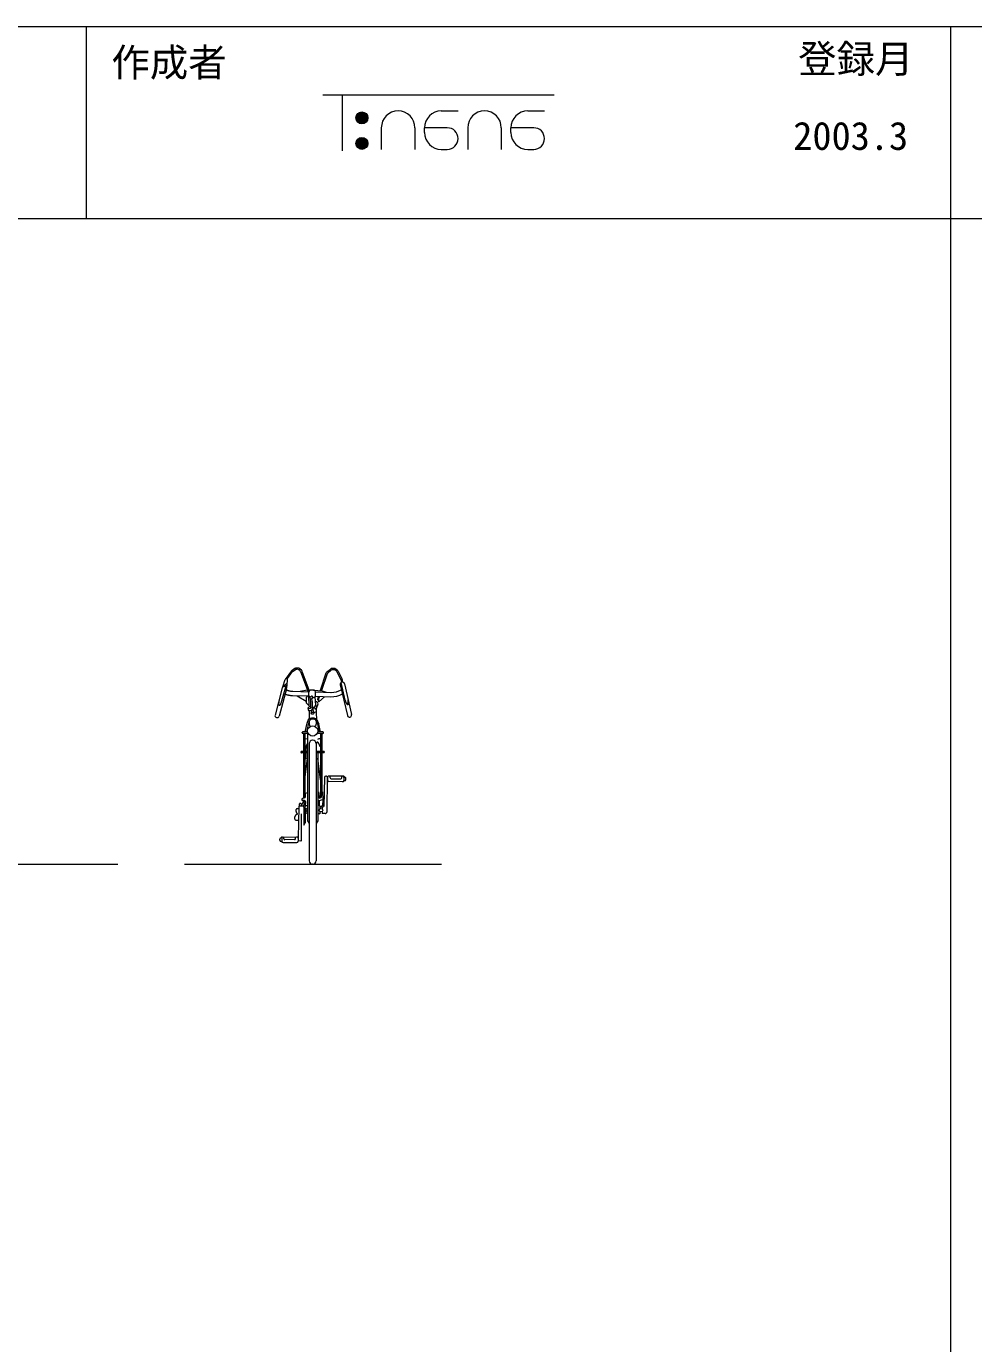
# Model space of a CAD drawing. Units: millimetres, scale not verified. Extents: x -19847 to 20153, y -14198 to 14516.
# Drawn here: x -14661 to -9727, y 6942 to 13802 of the extents above; entities that cross this region are included whole.
import ezdxf
from ezdxf.enums import TextEntityAlignment as Align

# ---------------------------------------------------------------- set-up
doc = ezdxf.new("R2010")
doc.units = ezdxf.units.MM
doc.header["$LTSCALE"] = 100
doc.layers.add('0-0', color=4, linetype='Continuous', lineweight=9)
doc.layers.add('0-F', color=4, linetype='Continuous', lineweight=9)
doc.styles.add('ＭＳ 明朝', font='')
doc.styles.get('ＭＳ 明朝').set_extended_font_data('MS Mincho')

msp = doc.modelspace()

# ---------------------------------------------------------------- linework, layer by layer
at = {"layer": '0-0'}
for p, q in [((-13116.1, 13444.6), (-11912.2, 13444.6)), ((-13016.1, 13444.6), (-13016.1, 13154.4)), ((-12499.7, 13361.3), (-12412.2, 13361.3)), ((-12049.7, 13361.3), (-11962.2, 13361.3)), ((-12812.2, 13273.8), (-12812.2, 13161.3)), ((-12637.2, 13273.8), (-12637.2, 13161.3)), ((-12468.5, 13273.8), (-12587.2, 13273.8)), ((-12587.2, 13248.8), (-12587.2, 13273.8)), ((-12362.2, 13273.8), (-12362.2, 13161.3)), ((-12187.2, 13273.8), (-12187.2, 13161.3)), ((-12018.5, 13273.8), (-12137.2, 13273.8)), ((-12137.2, 13248.8), (-12137.2, 13273.8)), ((-12499.7, 13161.3), (-12468.5, 13161.3)), ((-12049.7, 13161.3), (-12018.5, 13161.3)), ((-13279.2, 10445.9), (-13312.7, 10400.3)), ((-13300.8, 10405.1), (-13274.1, 10441.5)), ((-13262.3, 10457.9), (-13275.7, 10449.2)), ((-13271.9, 10443.7), (-13258.9, 10452.1)), ((-13246.5, 10460.5), (-13255.9, 10459.9)), ((-13248.1, 10453.8), (-13254.7, 10453.4)), ((-13235.5, 10445.5), (-13241.7, 10451.4)), ((-13228.6, 10449), (-13236.8, 10456.9)), ((-13233.4, 10442.3), (-13193.7, 10335.6)), ((-13225.4, 10444.2), (-13187.2, 10341.8)), ((-13101.3, 10432.9), (-13131.5, 10343.2)), ((-13094.2, 10430.2), (-13123.7, 10342.7)), ((-13097.1, 10438.8), (-13077.1, 10455.1)), ((-13091.5, 10434.1), (-13072.8, 10449.3)), ((-13057.2, 10458), (-13068.8, 10458.1)), ((-13056.9, 10451.1), (-13067.4, 10451.2)), ((-13047.1, 10445.7), (-13051.7, 10449.3)), ((-13040.1, 10448.1), (-13049.2, 10455.2)), ((-13044.7, 10442.8), (-13023.1, 10399.4)), ((-13036.5, 10443.7), (-13017.3, 10405.3)), ((-13330.2, 10289.2), (-13310.4, 10362.7)), ((-13324.4, 10362.4), (-13312.7, 10400.3)), ((-13314.8, 10364.8), (-13304.5, 10371.8)), ((-13314.3, 10364.6), (-13314.3, 10364.7)), ((-13304.5, 10371.5), (-13306.7, 10357.4)), ((-13302.4, 10400.7), (-13304.5, 10371.5)), ((-13026.1, 10373.6), (-12988.7, 10212.7)), ((-13023.1, 10399.4), (-13020.4, 10385.8)), ((-13000.3, 10292.4), (-13021.6, 10384.4)), ((-13017.9, 10386.8), (-13017.8, 10386.8)), ((-13017.3, 10405.3), (-13013.8, 10387)), ((-13004.6, 10378.6), (-12967.2, 10217.7)), ((-13327.8, 10356.9), (-13365.9, 10215.7)), ((-13306.5, 10351.2), (-13344.5, 10210)), ((-13306.2, 10345), (-13308, 10345.7)), ((-13188.5, 10313.4), (-13274.9, 10315.4)), ((-13189.5, 10335.5), (-13273.5, 10337.5)), ((-13251.1, 10316.1), (-13204.3, 10287.5)), ((-13234.5, 10339.5), (-13197.7, 10346.3)), ((-13203.8, 10307.2), (-13204.5, 10279.3)), ((-13198.6, 10313.7), (-13203.8, 10307.2)), ((-13191.9, 10313.5), (-13190.2, 10264.8)), ((-13189.3, 10317.2), (-13189.5, 10335.3)), ((-13184.4, 10308.7), (-13174.4, 10315.9)), ((-13184.4, 10308.7), (-13180.4, 10282.9)), ((-13165.1, 10345.6), (-13179.6, 10345.4)), ((-13171.2, 10309.9), (-13169.6, 10309)), ((-13168.9, 10307.4), (-13164.8, 10307.5)), ((-13158.9, 10309.5), (-13155.7, 10268.1)), ((-13155.4, 10314.2), (-13074.5, 10310.9)), ((-13155.1, 10336.3), (-13073.6, 10333)), ((-13154.9, 10317.6), (-13155.1, 10335.7)), ((-13137.5, 10302.3), (-13133, 10313.3)), ((-13346.3, 10268.5), (-13346.7, 10278.2)), ((-13344.8, 10266.7), (-13343.7, 10266.4)), ((-13336.3, 10275.4), (-13341.5, 10267.2)), ((-13204.5, 10279.3), (-13190.2, 10264.8)), ((-13190.2, 10264.8), (-13188.7, 10257.9)), ((-13181.3, 10258.3), (-13188.7, 10257.9)), ((-13187.5, 10237), (-13188, 10195.3)), ((-13180.4, 10282.9), (-13181.3, 10258.3)), ((-13150.1, 10284.1), (-13157, 10284)), ((-13155.7, 10268.1), (-13151.4, 10261.4)), ((-13151.4, 10261.4), (-13149.1, 10252.2)), ((-12994.7, 10278.4), (-12989.8, 10270)), ((-12986.5, 10269.4), (-12987.6, 10269.1)), ((-12984.9, 10271.2), (-12984.2, 10280.8)), ((-13358, 10202.2), (-13358.1, 10202.2)), ((-13187.3, 10180.2), (-13187.4, 10168.2)), ((-13187.4, 10168.2), (-13185.1, 10157.1)), ((-13185.1, 10157.1), (-13184.7, 10154.6)), ((-13155.8, 10158.7), (-13157.8, 10156.4)), ((-13152.2, 10169.2), (-13155.8, 10158.7)), ((-13151.5, 10183.9), (-13152.2, 10169.2)), ((-13129.7, 10127.5), (-13137.6, 10167.4)), ((-12975.5, 10204.5), (-12975.5, 10204.5)), ((-13224.7, 10123.6), (-13224.7, 10124)), ((-13195.9, 10127.5), (-13221.2, 10127.5)), ((-13193.3, 10120.1), (-13221.2, 10120.1)), ((-13218, 10120.1), (-13218, 10026.5)), ((-13209.9, 10120.1), (-13209.9, 10026.5)), ((-13209.9, 10092.1), (-13198.4, 10094.2)), ((-13198.4, 10094.2), (-13196.4, 10094.2)), ((-13196.4, 10120.1), (-13196.4, 9665.1)), ((-13116.4, 10120.1), (-13146.3, 10120.1)), ((-13116.4, 10127.5), (-13143.7, 10127.5)), ((-13129.7, 10120.1), (-13129.7, 10026.5)), ((-13121.5, 10120.1), (-13121.5, 10026.5)), ((-13112.9, 10123.6), (-13112.9, 10124)), ((-13231, 10022.6), (-13231, 10023)), ((-13196.4, 10026.5), (-13227.5, 10026.5)), ((-13196.4, 10019.1), (-13227.5, 10019.1)), ((-13218, 10019.1), (-13218, 9782.2)), ((-13209.9, 10019.1), (-13209.9, 9784.6)), ((-13204.9, 10019.1), (-13205.8, 9988.5)), ((-13203.8, 10053.3), (-13204.7, 10026.5)), ((-13203.8, 10053.3), (-13199, 10064.5)), ((-13199, 10064.5), (-13196.4, 10068)), ((-13187.6, 10066.5), (-13187.6, 9456.1)), ((-13169.5, 10084), (-13170.1, 10084)), ((-13148.8, 10073.4), (-13152, 10067.2)), ((-13152, 10066.5), (-13152, 9456.1)), ((-13112.1, 10026.5), (-13152, 10026.5)), ((-13112.1, 10019.1), (-13152, 10019.1)), ((-13144.9, 10074.6), (-13147.7, 10074.2)), ((-13139.6, 10070.9), (-13143.7, 10074.3)), ((-13143.2, 10019.1), (-13143.2, 9665.1)), ((-13135.8, 10062.3), (-13139.2, 10070.4)), ((-13135.7, 10062), (-13133.6, 10051.3)), ((-13129.7, 10019.1), (-13129.7, 9784.8)), ((-13121.5, 10019.1), (-13121.5, 9814.8)), ((-13108.6, 10022.6), (-13108.6, 10023)), ((-13209.9, 9877.5), (-13196.4, 9990.4)), ((-13209.9, 9983.3), (-13205.8, 9988.5)), ((-13129.7, 9877.5), (-13143.2, 9990.4)), ((-13108.5, 9889.8), (-13111.3, 9738.5)), ((-13100.8, 9897.2), (-13101.1, 9897.2)), ((-13094.9, 9712.6), (-13093.2, 9889.6)), ((-13093.2, 9890.7), (-13093.3, 9876)), ((-13009.7, 9896.9), (-13086.1, 9897.6)), ((-13078.2, 9888.5), (-13078.1, 9897.6)), ((-13073.3, 9883.4), (-13023.4, 9882.9)), ((-13018.3, 9887.9), (-13018.2, 9897)), ((-13007.7, 9889.9), (-13007.8, 9875.2)), ((-13005.9, 9895.8), (-13000, 9892)), ((-12996.9, 9880.4), (-12996.8, 9886)), ((-13204.8, 9808.7), (-13196.4, 9811.8)), ((-13137.1, 9811.6), (-13143.2, 9816.2)), ((-13137.1, 9811.6), (-13136.8, 9783.2)), ((-13118.4, 9814.9), (-13125.6, 9814.6)), ((-13125.6, 9814.6), (-13124.9, 9785.8)), ((-13118.4, 9814.9), (-13117.6, 9775.4)), ((-13014.9, 9868.3), (-13086.4, 9868.9)), ((-13003.9, 9873.5), (-13007.9, 9873.5)), ((-13240.6, 9750.3), (-13241.5, 9736.5)), ((-13239.8, 9752.2), (-13238.6, 9753.7)), ((-13221.2, 9741.5), (-13236.5, 9741.3)), ((-13232.5, 9755), (-13236.2, 9754.9)), ((-13213.2, 9770.9), (-13230.1, 9746.4)), ((-13230, 9752.5), (-13230.1, 9741.4)), ((-13226.8, 9776.7), (-13226.7, 9775.6)), ((-13212, 9783.6), (-13223.5, 9780.9)), ((-13212.5, 9770.9), (-13222.8, 9771.5)), ((-13220, 9771.3), (-13220.4, 9760.4)), ((-13214.6, 9751.3), (-13207.9, 9762.9)), ((-13207.8, 9765.8), (-13208.2, 9741.2)), ((-13208, 9804), (-13208.1, 9788.4)), ((-13143.2, 9749), (-13132.8, 9742.6)), ((-13136.8, 9783.2), (-13124.9, 9785.8)), ((-13136.7, 9771.3), (-13117.6, 9775.4)), ((-13136.7, 9771.3), (-13136.4, 9744.8)), ((-13132.8, 9742.6), (-13132.5, 9726.9)), ((-13126.4, 9739.2), (-13111.1, 9749.6)), ((-13117.6, 9775.4), (-13119.1, 9744.1)), ((-13117.6, 9775.4), (-13110.5, 9783.4)), ((-13262.4, 9673.4), (-13262.3, 9686.2)), ((-13250.3, 9699.1), (-13257.5, 9694.7)), ((-13256, 9712.5), (-13255.9, 9724)), ((-13249.9, 9702.2), (-13253.1, 9705.5)), ((-13251.1, 9729), (-13241.6, 9729.3)), ((-13241.5, 9736.5), (-13244.9, 9575.4)), ((-13228.8, 9562.9), (-13227.6, 9701.6)), ((-13216.2, 9736.5), (-13216.5, 9641.8)), ((-13216.4, 9669), (-13208.5, 9675)), ((-13216.3, 9701.9), (-13208.6, 9707.5)), ((-13216.3, 9682.7), (-13208.6, 9688.4)), ((-13216.2, 9725.9), (-13208.7, 9731.4)), ((-13208.7, 9719.4), (-13196.4, 9732.2)), ((-13208.7, 9731.4), (-13208.4, 9654.2)), ((-13208.6, 9707.5), (-13196.4, 9703.5)), ((-13206.5, 9721.8), (-13196.4, 9707.5)), ((-13143.2, 9705.3), (-13131.8, 9701.9)), ((-13132.1, 9713.4), (-13131.8, 9701.9)), ((-13120.9, 9713.3), (-13121, 9702.1)), ((-13104.5, 9702.7), (-13121, 9702.1)), ((-13120.5, 9738.2), (-13120.7, 9727.1)), ((-13120.5, 9738.2), (-13111.3, 9738.5)), ((-13257.4, 9668.4), (-13242.9, 9668.3)), ((-13216.5, 9641.8), (-13208.4, 9654.2)), ((-13196.4, 9665.1), (-13187.6, 9650.3)), ((-13143.2, 9665.1), (-13152, 9650.3)), ((-13341.1, 9563.6), (-13341.1, 9569.2)), ((-13332, 9579), (-13337.9, 9575.2)), ((-13334, 9556.7), (-13330.1, 9556.7)), ((-13330.2, 9573.1), (-13330.1, 9558.4)), ((-13328.3, 9580.1), (-13251.8, 9580.9)), ((-13323, 9551.5), (-13251.5, 9552.2)), ((-13319.6, 9571.1), (-13319.7, 9580.2)), ((-13264.7, 9566.6), (-13314.6, 9566.2)), ((-13259.7, 9571.7), (-13259.8, 9580.8)), ((-13244.7, 9573.9), (-13244.6, 9559.2)), ((-13231.7, 9560), (-13244.6, 9559.3)), ((-17420, 9438.6), (-14183.8, 9438.6)), ((-13838, 9438.6), (-12499.2, 9438.6)), ((-13169.5, 9438.6), (-13170.1, 9438.6))]:
    msp.add_line(p, q, dxfattribs=at)
for points in [[(-13322.2, 10369.3), (-13312.2, 10372.1), (-13303.8, 10381.8)], [(-13274.9, 10315.4), (-13276.9, 10315.6), (-13280.3, 10316), (-13283.8, 10316.4), (-13287.2, 10316.8), (-13290.6, 10317.4), (-13294, 10318), (-13296, 10318.5), (-13297.7, 10318.9), (-13300.6, 10319.7), (-13303.5, 10320.6), (-13306.4, 10321.6), (-13309.2, 10322.6), (-13312.1, 10323.6), (-13313.8, 10324.2)], [(-13272.6, 10337.4), (-13274.6, 10337.6), (-13277.9, 10337.9), (-13281, 10338.3), (-13284, 10338.7), (-13286.8, 10339.1), (-13289.5, 10339.7), (-13290.9, 10340), (-13292, 10340.3), (-13294.4, 10340.9), (-13296.7, 10341.6), (-13299.2, 10342.5), (-13301.8, 10343.4), (-13304.6, 10344.4), (-13306.2, 10345)], [(-13175.8, 10300.4), (-13172.2, 10282.2), (-13172.2, 10260.7), (-13172.6, 10246), (-13177, 10237.9)], [(-13169.6, 10309), (-13168.4, 10307.9), (-13175.8, 10300.4)], [(-13174.4, 10315.9), (-13172.4, 10315.8), (-13171.2, 10309.9)], [(-13165.1, 10345.6), (-13119.5, 10342.4), (-13100.2, 10334.1)], [(-13141.9, 10312.9), (-13145, 10296), (-13137.4, 10288.7)], [(-13107.7, 10310.4), (-13137.3, 10283.7), (-13137.5, 10302.3)], [(-13192.3, 10242.4), (-13192.6, 10253), (-13188.7, 10257.9)], [(-13181.3, 10258.3), (-13179.4, 10252.4), (-13182.1, 10249.4), (-13192.5, 10248.1)], [(-13177, 10237.9), (-13187.5, 10237), (-13192.3, 10242.4)], [(-13177, 10237.9), (-13175.8, 10231.1), (-13166.2, 10231), (-13162.8, 10228), (-13163.1, 10222.8), (-13167.4, 10220), (-13173.7, 10220.1), (-13177.8, 10224.7), (-13175.8, 10231.1)], [(-13166.2, 10231), (-13166.7, 10249.4), (-13160.5, 10258.3)], [(-13152.2, 10248), (-13152.4, 10234.2), (-13155.4, 10229.9), (-13162.8, 10228)], [(-13155.7, 10268.1), (-13160.5, 10258.3), (-13158.9, 10248.7), (-13155.3, 10247.1), (-13150, 10249.3), (-13142, 10274.5), (-13142.8, 10279.2), (-13150.1, 10284.1)], [(-13152.4, 10234.2), (-13150.9, 10226.3), (-13150.4, 10192.1)], [(-13208, 10127.5), (-13198, 10173.1), (-13192.7, 10188.2), (-13187.6, 10195.9), (-13182.7, 10199.2), (-13175.7, 10201.7), (-13163.5, 10201.8), (-13154.8, 10196.8), (-13148.1, 10189.2), (-13142.3, 10180.3), (-13137.6, 10167.4)], [(-13199.8, 10127.5), (-13187.6, 10179.4), (-13184, 10188.2), (-13181.2, 10192.1), (-13175.3, 10195.3), (-13165, 10195.4), (-13157.1, 10191.7), (-13151.8, 10184.5), (-13149, 10178.7), (-13145.3, 10169.2), (-13142.4, 10158.5), (-13137, 10127.5)], [(-13143.2, 10089.7), (-13136.7, 10093.7), (-13129.7, 10093.3)], [(-13208.2, 9741.2), (-13214.6, 9751.3), (-13218.5, 9740.7)], [(-13208.7, 9731.4), (-13208.2, 9741.2), (-13204.4, 9744.3), (-13196.4, 9744.3)], [(-13126.4, 9739.2), (-13126.4, 9736.9), (-13120.5, 9738.2)]]:
    msp.add_lwpolyline(points, dxfattribs=at)
for centre, radius in [((-12913.4, 13325.5), 31.1), ((-12913.4, 13325.5), 28.6), ((-12913.4, 13325.5), 26.1), ((-12913.4, 13325.5), 23.6), ((-12913.4, 13325.5), 21.1), ((-12913.4, 13325.5), 18.6), ((-12913.4, 13325.5), 16.1), ((-12913.4, 13325.5), 13.6), ((-12913.4, 13325.5), 11.1), ((-12913.4, 13325.5), 8.63), ((-12913.4, 13325.5), 6.13), ((-12913.4, 13325.5), 3.63), ((-12913.4, 13192.4), 31.1), ((-12913.4, 13192.4), 28.6), ((-12913.4, 13192.4), 26.1), ((-12913.4, 13192.4), 23.6), ((-12913.4, 13192.4), 21.1), ((-12913.4, 13192.4), 18.6), ((-12913.4, 13192.4), 16.1), ((-12913.4, 13192.4), 13.6), ((-12913.4, 13192.4), 11.1), ((-12913.4, 13192.4), 8.63), ((-12913.4, 13192.4), 6.13), ((-12913.4, 13192.4), 3.63), ((-13169.8, 10132.6), 26.6), ((-13126.5, 9720.3), 8.96)]:
    msp.add_circle(centre, radius, dxfattribs=at)
for centre, radius, start, end in [((-12724.7, 13273.8), 87.5, 90, 180), ((-12724.7, 13273.8), 87.5, 0, 90), ((-12499.7, 13273.8), 87.5, 90, 180), ((-12274.7, 13273.8), 87.5, 90, 180), ((-12274.7, 13273.8), 87.5, 0, 90), ((-12049.7, 13273.8), 87.5, 90, 180), ((-12499.7, 13248.8), 87.5, 180, 270), ((-12468.5, 13217.5), 56.2, 0, 90), ((-12049.7, 13248.8), 87.5, 180, 270), ((-12018.5, 13217.5), 56.2, 0, 90), ((-12468.5, 13217.5), 56.2, 270, 0), ((-12018.5, 13217.5), 56.2, 270, 0), ((-13268.7, 10438.3), 13, 122.86423, 143.76382), ((-13267.2, 10436.5), 8.5, 122.86423, 143.76382), ((-13255.2, 10447), 13, 93.14717, 122.86423), ((-13254.3, 10444.9), 8.5, 93.14717, 122.86423), ((-13247.6, 10445.3), 8.5, 46.28867, 93.14717), ((-13245.8, 10447.5), 13, 46.28867, 93.14717), ((-13241.4, 10439.3), 8.5, 20.42978, 46.28867), ((-13237.5, 10439.6), 13, 20.42978, 46.28867), ((-13088.9, 10428.7), 13, 129.0858, 161.37619), ((-13086.1, 10427.5), 8.5, 129.0858, 161.37619), ((-13068.9, 10445.1), 13, 89.63522, 129.0858), ((-13067.4, 10442.7), 8.5, 89.63522, 129.0858), ((-13057.2, 10445), 13, 52.02768, 89.63522), ((-13057, 10442.6), 8.5, 52.02768, 89.63522), ((-13052.3, 10439), 8.5, 26.54796, 52.02768), ((-13048.1, 10437.9), 13, 26.54796, 52.02768), ((-13317.2, 10354), 11, 74.92961, 164.92961), ((-13317.1, 10354), 11, 344.92961, 74.92961), ((-13294, 10400.1), 8.5, 143.76382, 175.87775), ((-13015.4, 10376.1), 11, 103.07036, 193.07036), ((-13015.3, 10376.1), 11, 13.07036, 103.07036), ((-13296.7, 10280.2), 50, 164.92961, 182.23051), ((-13179.5, 10335.4), 10, 90.54462, 180.54462), ((-13179.3, 10317.3), 10, 180.54462, 239.17961), ((-13165.1, 10335.6), 10, 0.54462, 90.54462), ((-13164.9, 10317.5), 10, 270.54462, 0.54462), ((-13073.5, 10438.5), 127.5, 269.55081, 297.36395), ((-13073.5, 10438.5), 105.5, 269.55081, 300.44302), ((-12951.6, 10303.7), 50, 193.07036, 210.37126), ((-13034.1, 10284.5), 50, 355.76945, 13.07036), ((-13344.3, 10268.6), 2, 182.23051, 254.92961), ((-13343.1, 10268.3), 2, 254.92961, 327.62871), ((-13378.5, 10302.2), 50, 327.62871, 344.92961), ((-12988.1, 10271), 2, 210.37126, 283.07036), ((-12986.9, 10271.3), 2, 283.07036, 355.76945), ((-13355.2, 10212.8), 11, 164.92961, 254.92961), ((-13355.2, 10212.8), 11, 254.92961, 344.92961), ((-12978, 10215.2), 11, 193.07036, 283.07036), ((-12977.9, 10215.2), 11, 283.07036, 13.07036), ((-13221.2, 10124), 3.5, 89.99998, 179.99998), ((-13221.2, 10123.6), 3.5, 179.99998, 269.99998), ((-13116.4, 10124), 3.5, 359.99998, 89.99998), ((-13116.4, 10123.6), 3.5, 269.99998, 359.99998), ((-13227.5, 10023), 3.5, 89.99998, 179.99998), ((-13227.5, 10022.6), 3.5, 179.99998, 269.99998), ((-13170.1, 10066.5), 17.5, 89.99998, 179.99998), ((-13169.5, 10066.5), 17.5, 359.99998, 89.99998), ((-13147.5, 10072.7), 1.5, 98.91049, 152.64734), ((-13144.6, 10073.1), 1.5, 50.73904, 98.91049), ((-13140.5, 10069.8), 1.5, 22.74809, 50.73904), ((-13137.2, 10061.7), 1.5, 10.84946, 22.74809), ((-13112.1, 10023), 3.5, 359.99998, 89.99998), ((-13112.1, 10022.6), 3.5, 269.99998, 359.99998), ((-13101, 9889.7), 7.5, 90.54462, 178.94978), ((-13100.7, 9889.7), 7.5, 359.46925, 90.54462), ((-13086.2, 9890.6), 7, 89.45535, 179.45535), ((-13073.2, 9888.4), 5, 179.45535, 269.45535), ((-13023.3, 9887.9), 5, 269.45535, 359.45535), ((-13014.7, 9890), 7, 359.45535, 89.45535), ((-13009.7, 9889.9), 7, 57.06963, 89.45535), ((-13003.9, 9880.5), 7, 269.45535, 359.45535), ((-13003.8, 9886.1), 7, 359.45535, 57.06963), ((-13086.3, 9875.9), 7, 179.45535, 269.45535), ((-13014.8, 9875.3), 7, 269.45535, 359.45535), ((-13236.5, 9736.3), 5, 90.54462, 178.77538), ((-13237.3, 9750.1), 3.3, 140.69469, 176.36595), ((-13236.1, 9751.6), 3.3, 91.94179, 140.69469), ((-13232.5, 9752.5), 2.5, 359.14743, 91.94179), ((-13222.6, 9776.8), 4.2, 103.07341, 181.4838), ((-13222.5, 9775.7), 4.2, 181.4838, 266.54044), ((-13221.2, 9736.5), 5, 359.80055, 90.54462), ((-13212.8, 9765.9), 5, 359.1745, 86.54044), ((-13213.1, 9788.4), 5, 283.07341, 359.75978), ((-13203, 9804), 5, 110.19844, 179.75978), ((-13257.4, 9673.4), 5, 179.82845, 269.60542), ((-13252.3, 9686.2), 10, 121.18002, 179.82845), ((-13246, 9712.5), 10, 179.82845, 224.52158), ((-13250.9, 9724), 5, 92.05205, 179.82845), ((-13251.3, 9700.8), 2, 301.18002, 44.52158), ((-13104.9, 9712.7), 10, 272.07213, 359.46925), ((-13334.1, 9569.3), 7, 122.93033, 180.54462), ((-13334.1, 9563.7), 7, 180.54462, 270.54462), ((-13328.2, 9573.1), 7, 90.54462, 122.93033), ((-13323.2, 9573.2), 7, 90.54462, 180.54462), ((-13323.1, 9558.5), 7, 180.54462, 270.54462), ((-13314.6, 9571.2), 5, 180.54462, 270.54462), ((-13264.7, 9571.6), 5, 270.54462, 0.54462), ((-13251.7, 9573.9), 7, 0.54462, 90.54462), ((-13251.6, 9559.2), 7, 270.54462, 0.54462), ((-13231.8, 9563), 3, 272.95564, 359.49663), ((-13170.1, 9456.1), 17.5, 179.99998, 269.99998), ((-13169.5, 9456.1), 17.5, 269.99998, 359.99998)]:
    msp.add_arc(centre, radius, start, end, dxfattribs=at)
at = {"layer": '0-F'}
for p, q in [((-14346.9, 12802), (-14346.9, 13802)), ((-19846.9, 12802), (20153.1, 12802))]:
    msp.add_line(p, q, dxfattribs=at)
at = {"layer": '0-F', "color": 7, "lineweight": 18}
msp.add_line((-9846.9, -14198), (-9846.9, 13802), dxfattribs=at)
msp.add_lwpolyline([(-19846.9, 13802), (20153.1, 13802), (20153.1, -14198), (-19846.9, -14198)], close=True, dxfattribs=at)

# ---------------------------------------------------------------- texts
at = {"layer": '0-0', "style": 'ＭＳ 明朝'}
msp.add_text('2003.3', height=146.6, dxfattribs=at).set_placement((-10666.8, 13114.6), align=Align.BOTTOM_LEFT)
at = {"layer": '0-F', "style": 'ＭＳ 明朝'}
for s, p in [('登録月', (-10641, 13515.4)), ('作成者', (-14217.9, 13496.9))]:
    msp.add_text(s, height=146.6, dxfattribs=at).set_placement(p, align=Align.BOTTOM_LEFT)

doc.saveas('drawing.dxf')
